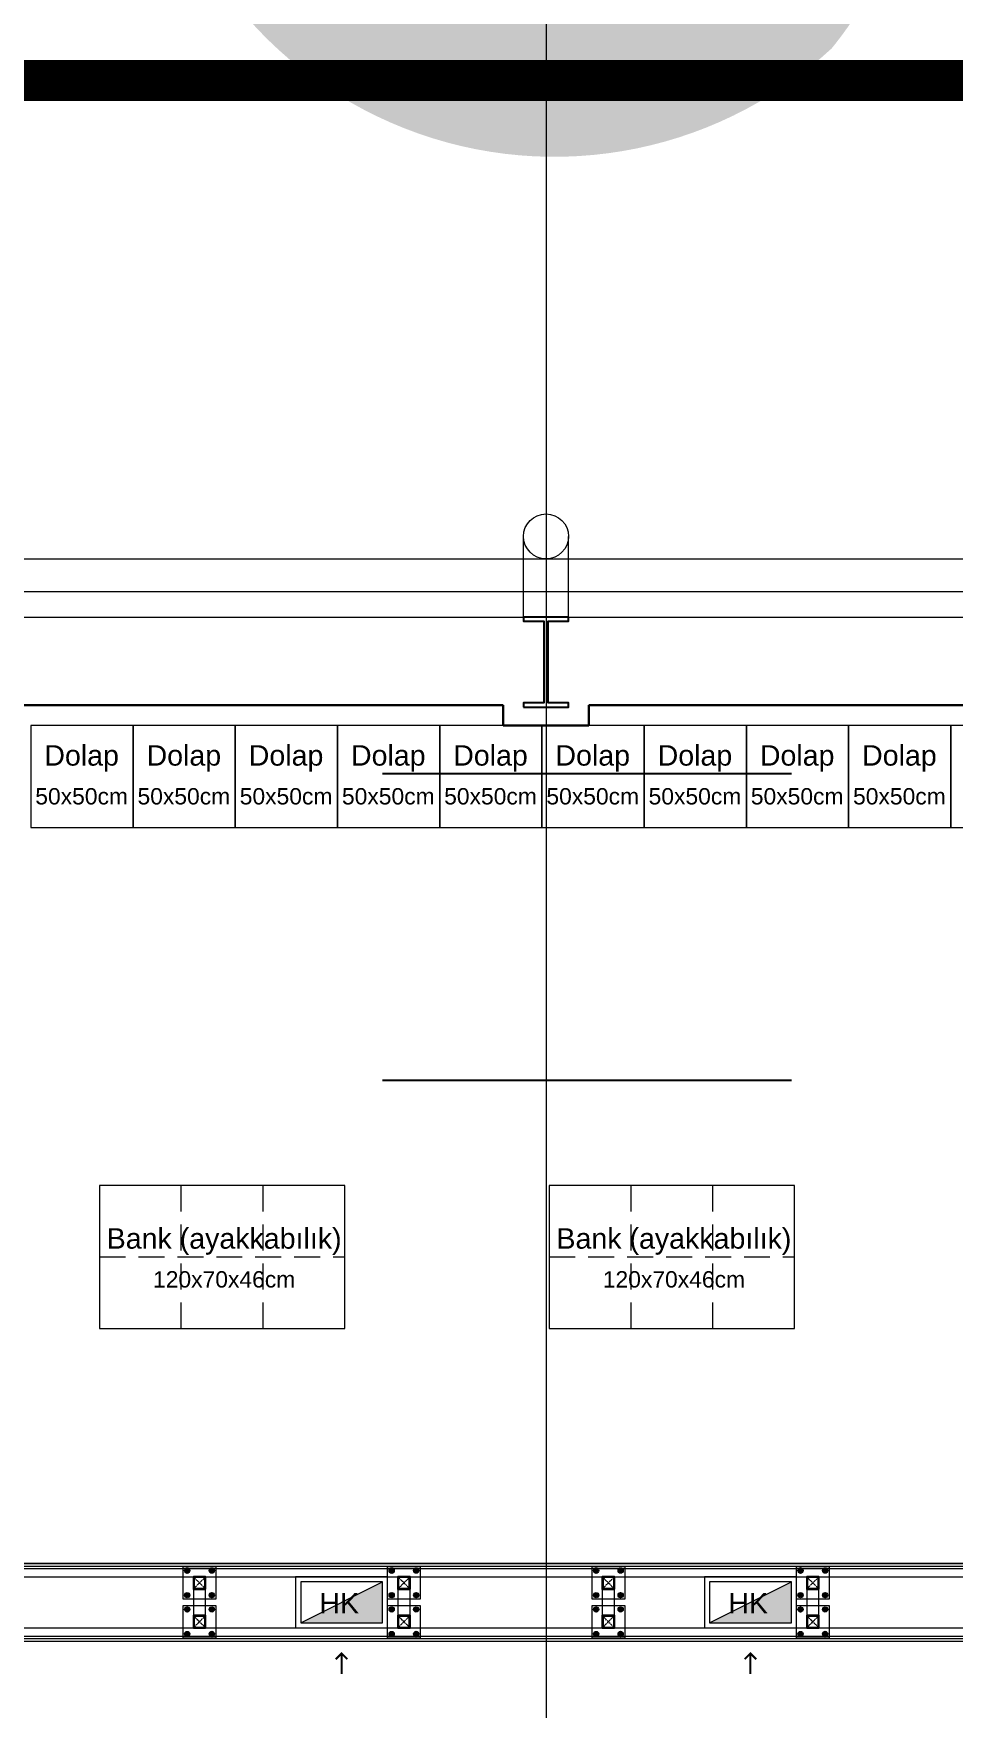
# Model space of a CAD drawing. Header units: centimetres. Extents: x 405464 to 563355, y 50011 to 66875.
# Drawn here: x 510588 to 511038, y 56607 to 57427 of the extents above; entities that cross this region are included whole.
import ezdxf
from ezdxf.enums import TextEntityAlignment as Align

# ---------------------------------------------------------------- set-up
doc = ezdxf.new("R2010")
doc.units = ezdxf.units.CM
for name, pattern in [('CHAIN', [0.3543, 0.2362, -0.0295, 0.0591, -0.0295]), ('DASHDOT', [25.4, 12.7, -6.35, 0, -6.35]), ('DASHED', [4, 2, -2]), ('DASHED2', [9.525, 6.35, -3.175]), ('M00$0$CENTER', [50.8, 31.75, -6.35, 6.35, -6.35])]:
    doc.linetypes.add(name, pattern=pattern)
doc.layers.get('0').update_dxf_attribs({"lineweight": 9})
doc.layers.add('-MH_Ad', color=1, linetype='Continuous', lineweight=9, true_color=0xff0000)
doc.layers.add('DV_alçıpanel_duvar_yeni', color=1, linetype='Continuous', lineweight=20, true_color=0xff0000)
for name, color, linetype, lineweight in [('0-KRCN-MİMARİ-220526', 8, 'Continuous', 9), ('A_Aks', 30, 'DASHDOT', 9), ('A_Arka', 8, 'Continuous', 9), ('A_celik', 1, 'Continuous', 25), ('A_Duvar-alçiplak', 3, 'Continuous', 30), ('A_Kaplama', 191, 'Continuous', 20), ('D_Profil', 155, 'Continuous', 15), ('G_0.09', 254, 'Continuous', 9), ('M00$0$A_Iskelet', 20, 'Continuous', 25), ('M00$0$D_Merkez', 51, 'M00$0$CENTER', 13), ('M00$0$D_Profil', 155, 'Continuous', 15), ('MH_Alan', 51, 'Continuous', 9), ('TF_Mobilya', 142, 'Continuous', 9)]:
    doc.layers.add(name, color=color, linetype=linetype, lineweight=lineweight)
doc.layers.add('_statik', color=2, linetype='Continuous')
doc.styles.add('MP_KAPI_POZ', font='arial.ttf')
doc.styles.add('Normal', font='arial.ttf')

# ---------------------------------------------------------------- blocks, each defined once
blk = doc.blocks.new('a_aks')
at = {"layer": 'A_Aks', "color": 8, "ltscale": 200}
for p, q in [((6480, 5308.05), (6480, -831.11)), ((2130, 4857), (12637.81, 4857))]:
    blk.add_line(p, q, dxfattribs=at)
blk = doc.blocks.new('mimari_yeni_durum')
at = {"transparency": 33554559}
h = blk.add_hatch(color=8, dxfattribs=at)
h.dxf.hatch_style = 1
h.set_gradient(color1=(128, 128, 128), color2=(214, 214, 214), name='INVSPHERICAL')
h.paths.add_polyline_path([(6664.22, 5283.02, 0.653656), (6328.63, 5430.04, 0.171763), (6284.1, 5304.22, 0.653656), (6619.69, 5157.19, 0.171763)])
h.paths.add_polyline_path([(6444.22, 5283.02, -1), (6484.22, 5283.02, -1)], flags=16)
at = {"layer": 'A_Arka', "color": 8}
for p, q in [((6469, 4879), (6469, 4918.5)), ((6491, 4879), (6491, 4918.5)), ((1600, 4907.5), (12577, 4907.5))]:
    blk.add_line(p, q, dxfattribs=at)
blk.add_circle((6480, 4918.5), 11, dxfattribs=at)
at = {"layer": 'A_celik', "color": 8}
blk.add_lwpolyline([(6469, 4835), (6491, 4835), (6491, 4837), (6481, 4837), (6481, 4877), (6491, 4877), (6491, 4879), (6469, 4879), (6469, 4877), (6479, 4877), (6479, 4837), (6469, 4837), (6469, 4835)], dxfattribs=at)
at = {"layer": 'A_Duvar-alçiplak', "color": 8}
for p, q in [((6101, 4836), (6459, 4836)), ((6459, 4836), (6459, 4826)), ((6501, 4836), (6501, 4826)), ((6501, 4836), (6859, 4836)), ((6459, 4826), (6501, 4826))]:
    blk.add_line(p, q, dxfattribs=at)
at = {"layer": 'A_Kaplama', "color": 8}
for p, q in [((4282, 4891.5), (7028, 4891.5)), ((4282, 4879), (7028, 4879))]:
    blk.add_line(p, q, dxfattribs=at)
at = {"layer": 'A_Aks', "color": 8}
blk.add_blockref('a_aks', (0, 0), dxfattribs=at)
blk = doc.blocks.new('hazırlık_alanları_yp')
at = {"layer": 'TF_Mobilya', "color": 8, "linetype": 'DASHED2', "ltscale": 2}
for p, q in [((4671.6, 4474), (4671.6, 4544)), ((4711.6, 4474), (4711.6, 4544)), ((4891.6, 4474), (4891.6, 4544)), ((4931.6, 4474), (4931.6, 4544))]:
    blk.add_line(p, q, dxfattribs=at)
at = {"layer": 'TF_Mobilya', "color": 8}
for points in [[(4598, 4719), (4648, 4719), (4648, 4769), (4598, 4769)], [(4648, 4719), (4698, 4719), (4698, 4769), (4648, 4769)], [(4698, 4719), (4748, 4719), (4748, 4769), (4698, 4769)], [(4748, 4719), (4798, 4719), (4798, 4769), (4748, 4769)], [(4798, 4719), (4848, 4719), (4848, 4769), (4798, 4769)], [(4848, 4719), (4898, 4719), (4898, 4769), (4848, 4769)], [(4898, 4719), (4948, 4719), (4948, 4769), (4898, 4769)], [(4948, 4719), (4998, 4719), (4998, 4769), (4948, 4769)], [(4998, 4719), (5048, 4719), (5048, 4769), (4998, 4769)], [(5048, 4719), (5098, 4719), (5098, 4769), (5048, 4769)], [(4631.6, 4474), (4751.6, 4474), (4751.6, 4544), (4631.6, 4544)], [(4851.6, 4474), (4971.6, 4474), (4971.6, 4544), (4851.6, 4544)]]:
    blk.add_lwpolyline(points, close=True, dxfattribs=at)
at = {"layer": 'TF_Mobilya', "color": 8, "linetype": 'DASHED2', "ltscale": 2}
for points in [[(4631.6, 4509), (4751.6, 4509)], [(4851.6, 4509), (4971.6, 4509)]]:
    blk.add_lwpolyline(points, dxfattribs=at)
at = {"layer": 'TF_Mobilya', "color": 8, "style": 'MP_KAPI_POZ'}
for s, height, p in [('Dolap', 10, (4622.85, 4754.35)), ('Dolap', 10, (4672.85, 4754.35)), ('Dolap', 10, (4722.85, 4754.35)), ('Dolap', 10, (4772.85, 4754.35)), ('Dolap', 10, (4822.85, 4754.35)), ('Dolap', 10, (4872.85, 4754.35)), ('Dolap', 10, (4922.85, 4754.35)), ('Dolap', 10, (4972.85, 4754.35)), ('Dolap', 10, (5022.85, 4754.35)), ('50x50cm', 8, (4622.85, 4734.35)), ('50x50cm', 8, (4672.85, 4734.35)), ('50x50cm', 8, (4722.85, 4734.35)), ('50x50cm', 8, (4772.85, 4734.35)), ('50x50cm', 8, (4822.85, 4734.35)), ('50x50cm', 8, (4872.85, 4734.35)), ('50x50cm', 8, (4922.85, 4734.35)), ('50x50cm', 8, (4972.85, 4734.35)), ('50x50cm', 8, (5022.85, 4734.35)), ('Bank (ayakkabılık)', 10, (4692.56, 4518.01)), ('Bank (ayakkabılık)', 10, (4912.56, 4518.01)), ('120x70x46cm', 8, (4692.56, 4498.01)), ('120x70x46cm', 8, (4912.56, 4498.01))]:
    blk.add_text(s, height=height, dxfattribs=at).set_placement(p, align=Align.MIDDLE_CENTER)
blk = doc.blocks.new('A$C17b1b0ad')
at = {"layer": 'MH_Alan', "color": 8}
for points in [[(6101, 4836), (6459, 4836), (6459, 4826), (6501, 4826), (6501, 4836), (6859, 4836), (6859, 4826), (6901, 4826), (6901, 4836), (7259, 4836), (7259, 4826), (7301, 4826), (7301, 4836), (7659, 4836), (7659, 4826), (7701, 4826), (7701, 4836), (8059, 4836), (8059, 4826), (8101, 4826), (8101, 4836), (8459, 4836)], [(8656.98, 4416), (2547.5, 4416)]]:
    blk.add_lwpolyline(points, dxfattribs=at)
blk = doc.blocks.new('statik_temel_kalıp')
at = {"layer": '_statik', "color": 4, "linetype": 'DASHED', "ltscale": 100}
for p, q in [((-10930, -54.5), (-60, -54.5)), ((-10930, -204.5), (-210, -204.5))]:
    blk.add_line(p, q, dxfattribs=at)
blk = doc.blocks.new('*U114')
at = {"ltscale": 40}
blk.add_lwpolyline([(0, 0), (0, 6), (6, 6), (6, 0)], close=True, dxfattribs=at)
at = {"layer": 'M00$0$D_Merkez', "ltscale": 0.015}
for points in [[(0, 0), (6, 6)], [(0, 6), (6, 0)]]:
    blk.add_lwpolyline(points, dxfattribs=at)
at = {"layer": 'M00$0$D_Profil', "ltscale": 40}
blk.add_lwpolyline([(0.4, 0.4), (0.4, 5.6), (5.6, 5.6), (5.6, 0.4)], close=True, dxfattribs=at)
blk = doc.blocks.new('duvarlar')
h = blk.add_hatch(color=8)
h.dxf.hatch_style = 1
h.paths.add_polyline_path([(6400, 4387), (6400, 4407), (6360, 4387)])
h = blk.add_hatch(color=8)
h.dxf.hatch_style = 1
h.paths.add_polyline_path([(6600, 4387), (6600, 4407), (6560, 4387)])
at = {"color": 8}
for points in [[(6302.5, 4398.5), (6302.5, 4414.5), (6318.5, 4414.5), (6318.5, 4398.5)], [(6402.5, 4398.5), (6402.5, 4414.5), (6418.5, 4414.5), (6418.5, 4398.5)], [(6502.5, 4398.5), (6502.5, 4414.5), (6518.5, 4414.5), (6518.5, 4398.5)], [(6602.5, 4398.5), (6602.5, 4414.5), (6618.5, 4414.5), (6618.5, 4398.5)], [(6400, 4387), (6400, 4407), (6360, 4407), (6360, 4387)], [(6600, 4387), (6600, 4407), (6560, 4407), (6560, 4387)], [(6302.5, 4379.5), (6302.5, 4395.5), (6318.5, 4395.5), (6318.5, 4379.5)], [(6402.5, 4379.5), (6402.5, 4395.5), (6418.5, 4395.5), (6418.5, 4379.5)], [(6502.5, 4379.5), (6502.5, 4395.5), (6518.5, 4395.5), (6518.5, 4379.5)], [(6602.5, 4379.5), (6602.5, 4395.5), (6618.5, 4395.5), (6618.5, 4379.5)]]:
    blk.add_lwpolyline(points, close=True, dxfattribs=at)
for points in [[(6360, 4387), (6400, 4407)], [(6560, 4387), (6600, 4407)]]:
    blk.add_lwpolyline(points, dxfattribs=at)
at = {"color": 8, "const_width": 1}
for points in [[(6377.17, 4369.17), (6380, 4372), (6382.83, 4369.17)], [(6380, 4361.94), (6380, 4372)], [(6577.17, 4369.17), (6580, 4372), (6582.83, 4369.17)], [(6580, 4361.94), (6580, 4372)]]:
    blk.add_lwpolyline(points, dxfattribs=at)
at = {"layer": 'D_Profil', "color": 8}
for p, q in [((4281.25, 4409.5), (7030, 4409.5)), ((6307.5, 4409.5), (6307.5, 4384.5)), ((6407.5, 4409.5), (6407.5, 4384.5)), ((6507.5, 4409.5), (6507.5, 4384.5)), ((6607.5, 4409.5), (6607.5, 4384.5)), ((6313.5, 4390.5), (6313.5, 4403.5)), ((6413.5, 4390.5), (6413.5, 4403.5)), ((6513.5, 4390.5), (6513.5, 4403.5)), ((6613.5, 4390.5), (6613.5, 4403.5)), ((4281.25, 4384.5), (7030, 4384.5))]:
    blk.add_line(p, q, dxfattribs=at)
at = {"layer": 'DV_alçıpanel_duvar_yeni', "color": 8}
for p, q in [((4281.25, 4416), (7030, 4416)), ((4281.25, 4414.75), (7030, 4414.75)), ((4281.25, 4413.5), (7030, 4413.5)), ((4280, 4378), (7030, 4378)), ((4281.25, 4380.5), (7030, 4380.5)), ((4281.25, 4379.25), (7030, 4379.25))]:
    blk.add_line(p, q, dxfattribs=at)
at = {"layer": 'G_0.09', "color": 8}
for p, q in [((6304.5, 4413.67), (6303.49, 4413.09)), ((6303.49, 4413.09), (6303.49, 4411.91)), ((6303.49, 4411.91), (6304.5, 4411.33)), ((6305.51, 4413.09), (6304.5, 4413.67)), ((6304.5, 4411.33), (6305.51, 4411.91)), ((6305.51, 4411.91), (6305.51, 4413.09)), ((6315.49, 4413.09), (6316.5, 4413.67)), ((6315.49, 4411.91), (6315.49, 4413.09)), ((6316.5, 4411.33), (6315.49, 4411.91)), ((6316.5, 4413.67), (6317.51, 4413.09)), ((6317.51, 4411.91), (6316.5, 4411.33)), ((6317.51, 4413.09), (6317.51, 4411.91)), ((6404.5, 4413.67), (6403.49, 4413.09)), ((6403.49, 4413.09), (6403.49, 4411.91)), ((6403.49, 4411.91), (6404.5, 4411.33)), ((6405.51, 4413.09), (6404.5, 4413.67)), ((6404.5, 4411.33), (6405.51, 4411.91)), ((6405.51, 4411.91), (6405.51, 4413.09)), ((6415.49, 4413.09), (6416.5, 4413.67)), ((6415.49, 4411.91), (6415.49, 4413.09)), ((6416.5, 4411.33), (6415.49, 4411.91)), ((6416.5, 4413.67), (6417.51, 4413.09)), ((6417.51, 4411.91), (6416.5, 4411.33)), ((6417.51, 4413.09), (6417.51, 4411.91)), ((6504.5, 4413.67), (6503.49, 4413.09)), ((6503.49, 4413.09), (6503.49, 4411.91)), ((6503.49, 4411.91), (6504.5, 4411.33)), ((6505.51, 4413.09), (6504.5, 4413.67)), ((6504.5, 4411.33), (6505.51, 4411.91)), ((6505.51, 4411.91), (6505.51, 4413.09)), ((6515.49, 4413.09), (6516.5, 4413.67)), ((6515.49, 4411.91), (6515.49, 4413.09)), ((6516.5, 4411.33), (6515.49, 4411.91)), ((6516.5, 4413.67), (6517.51, 4413.09)), ((6517.51, 4411.91), (6516.5, 4411.33)), ((6517.51, 4413.09), (6517.51, 4411.91)), ((6604.5, 4413.67), (6603.49, 4413.09)), ((6603.49, 4413.09), (6603.49, 4411.91)), ((6603.49, 4411.91), (6604.5, 4411.33)), ((6605.51, 4413.09), (6604.5, 4413.67)), ((6604.5, 4411.33), (6605.51, 4411.91)), ((6605.51, 4411.91), (6605.51, 4413.09)), ((6615.49, 4413.09), (6616.5, 4413.67)), ((6615.49, 4411.91), (6615.49, 4413.09)), ((6616.5, 4411.33), (6615.49, 4411.91)), ((6616.5, 4413.67), (6617.51, 4413.09)), ((6617.51, 4411.91), (6616.5, 4411.33)), ((6617.51, 4413.09), (6617.51, 4411.91)), ((6303.49, 4401.09), (6304.5, 4401.67)), ((6303.49, 4399.91), (6303.49, 4401.09)), ((6304.5, 4401.67), (6305.51, 4401.09)), ((6305.51, 4401.09), (6305.51, 4399.91)), ((6316.5, 4401.67), (6315.49, 4401.09)), ((6315.49, 4401.09), (6315.49, 4399.91)), ((6317.51, 4401.09), (6316.5, 4401.67)), ((6317.51, 4399.91), (6317.51, 4401.09)), ((6403.49, 4401.09), (6404.5, 4401.67)), ((6403.49, 4399.91), (6403.49, 4401.09)), ((6404.5, 4401.67), (6405.51, 4401.09)), ((6405.51, 4401.09), (6405.51, 4399.91)), ((6416.5, 4401.67), (6415.49, 4401.09)), ((6415.49, 4401.09), (6415.49, 4399.91)), ((6417.51, 4401.09), (6416.5, 4401.67)), ((6417.51, 4399.91), (6417.51, 4401.09)), ((6503.49, 4401.09), (6504.5, 4401.67)), ((6503.49, 4399.91), (6503.49, 4401.09)), ((6504.5, 4401.67), (6505.51, 4401.09)), ((6505.51, 4401.09), (6505.51, 4399.91)), ((6516.5, 4401.67), (6515.49, 4401.09)), ((6515.49, 4401.09), (6515.49, 4399.91)), ((6517.51, 4401.09), (6516.5, 4401.67)), ((6517.51, 4399.91), (6517.51, 4401.09)), ((6603.49, 4401.09), (6604.5, 4401.67)), ((6603.49, 4399.91), (6603.49, 4401.09)), ((6604.5, 4401.67), (6605.51, 4401.09)), ((6605.51, 4401.09), (6605.51, 4399.91)), ((6616.5, 4401.67), (6615.49, 4401.09)), ((6615.49, 4401.09), (6615.49, 4399.91)), ((6617.51, 4401.09), (6616.5, 4401.67)), ((6617.51, 4399.91), (6617.51, 4401.09)), ((6304.5, 4399.33), (6303.49, 4399.91)), ((6304.5, 4394.67), (6303.49, 4394.09)), ((6303.49, 4394.09), (6303.49, 4392.91)), ((6303.49, 4392.91), (6304.5, 4392.33)), ((6305.51, 4399.91), (6304.5, 4399.33)), ((6305.51, 4394.09), (6304.5, 4394.67)), ((6304.5, 4392.33), (6305.51, 4392.91)), ((6305.51, 4392.91), (6305.51, 4394.09)), ((6315.49, 4399.91), (6316.5, 4399.33)), ((6315.49, 4394.09), (6316.5, 4394.67)), ((6315.49, 4392.91), (6315.49, 4394.09)), ((6316.5, 4392.33), (6315.49, 4392.91)), ((6316.5, 4399.33), (6317.51, 4399.91)), ((6316.5, 4394.67), (6317.51, 4394.09)), ((6317.51, 4392.91), (6316.5, 4392.33)), ((6317.51, 4394.09), (6317.51, 4392.91)), ((6404.5, 4399.33), (6403.49, 4399.91)), ((6404.5, 4394.67), (6403.49, 4394.09)), ((6403.49, 4394.09), (6403.49, 4392.91)), ((6403.49, 4392.91), (6404.5, 4392.33)), ((6405.51, 4399.91), (6404.5, 4399.33)), ((6405.51, 4394.09), (6404.5, 4394.67)), ((6404.5, 4392.33), (6405.51, 4392.91)), ((6405.51, 4392.91), (6405.51, 4394.09)), ((6415.49, 4399.91), (6416.5, 4399.33)), ((6415.49, 4394.09), (6416.5, 4394.67)), ((6415.49, 4392.91), (6415.49, 4394.09)), ((6416.5, 4392.33), (6415.49, 4392.91)), ((6416.5, 4399.33), (6417.51, 4399.91)), ((6416.5, 4394.67), (6417.51, 4394.09)), ((6417.51, 4392.91), (6416.5, 4392.33)), ((6417.51, 4394.09), (6417.51, 4392.91)), ((6504.5, 4399.33), (6503.49, 4399.91)), ((6504.5, 4394.67), (6503.49, 4394.09)), ((6503.49, 4394.09), (6503.49, 4392.91)), ((6503.49, 4392.91), (6504.5, 4392.33)), ((6505.51, 4399.91), (6504.5, 4399.33)), ((6505.51, 4394.09), (6504.5, 4394.67)), ((6504.5, 4392.33), (6505.51, 4392.91)), ((6505.51, 4392.91), (6505.51, 4394.09)), ((6515.49, 4399.91), (6516.5, 4399.33)), ((6515.49, 4394.09), (6516.5, 4394.67)), ((6515.49, 4392.91), (6515.49, 4394.09)), ((6516.5, 4392.33), (6515.49, 4392.91)), ((6516.5, 4399.33), (6517.51, 4399.91)), ((6516.5, 4394.67), (6517.51, 4394.09)), ((6517.51, 4392.91), (6516.5, 4392.33)), ((6517.51, 4394.09), (6517.51, 4392.91)), ((6604.5, 4399.33), (6603.49, 4399.91)), ((6604.5, 4394.67), (6603.49, 4394.09)), ((6603.49, 4394.09), (6603.49, 4392.91)), ((6603.49, 4392.91), (6604.5, 4392.33)), ((6605.51, 4399.91), (6604.5, 4399.33)), ((6605.51, 4394.09), (6604.5, 4394.67)), ((6604.5, 4392.33), (6605.51, 4392.91)), ((6605.51, 4392.91), (6605.51, 4394.09)), ((6615.49, 4399.91), (6616.5, 4399.33)), ((6615.49, 4394.09), (6616.5, 4394.67)), ((6615.49, 4392.91), (6615.49, 4394.09)), ((6616.5, 4392.33), (6615.49, 4392.91)), ((6616.5, 4399.33), (6617.51, 4399.91)), ((6616.5, 4394.67), (6617.51, 4394.09)), ((6617.51, 4392.91), (6616.5, 4392.33)), ((6617.51, 4394.09), (6617.51, 4392.91)), ((6303.49, 4382.09), (6304.5, 4382.67)), ((6303.49, 4380.91), (6303.49, 4382.09)), ((6304.5, 4380.33), (6303.49, 4380.91)), ((6304.5, 4382.67), (6305.51, 4382.09)), ((6305.51, 4380.91), (6304.5, 4380.33)), ((6305.51, 4382.09), (6305.51, 4380.91)), ((6316.5, 4382.67), (6315.49, 4382.09)), ((6315.49, 4382.09), (6315.49, 4380.91)), ((6315.49, 4380.91), (6316.5, 4380.33)), ((6317.51, 4382.09), (6316.5, 4382.67)), ((6316.5, 4380.33), (6317.51, 4380.91)), ((6317.51, 4380.91), (6317.51, 4382.09)), ((6403.49, 4382.09), (6404.5, 4382.67)), ((6403.49, 4380.91), (6403.49, 4382.09)), ((6404.5, 4380.33), (6403.49, 4380.91)), ((6404.5, 4382.67), (6405.51, 4382.09)), ((6405.51, 4380.91), (6404.5, 4380.33)), ((6405.51, 4382.09), (6405.51, 4380.91)), ((6416.5, 4382.67), (6415.49, 4382.09)), ((6415.49, 4382.09), (6415.49, 4380.91)), ((6415.49, 4380.91), (6416.5, 4380.33)), ((6417.51, 4382.09), (6416.5, 4382.67)), ((6416.5, 4380.33), (6417.51, 4380.91)), ((6417.51, 4380.91), (6417.51, 4382.09)), ((6503.49, 4382.09), (6504.5, 4382.67)), ((6503.49, 4380.91), (6503.49, 4382.09)), ((6504.5, 4380.33), (6503.49, 4380.91)), ((6504.5, 4382.67), (6505.51, 4382.09)), ((6505.51, 4380.91), (6504.5, 4380.33)), ((6505.51, 4382.09), (6505.51, 4380.91)), ((6516.5, 4382.67), (6515.49, 4382.09)), ((6515.49, 4382.09), (6515.49, 4380.91)), ((6515.49, 4380.91), (6516.5, 4380.33)), ((6517.51, 4382.09), (6516.5, 4382.67)), ((6516.5, 4380.33), (6517.51, 4380.91)), ((6517.51, 4380.91), (6517.51, 4382.09)), ((6603.49, 4382.09), (6604.5, 4382.67)), ((6603.49, 4380.91), (6603.49, 4382.09)), ((6604.5, 4380.33), (6603.49, 4380.91)), ((6604.5, 4382.67), (6605.51, 4382.09)), ((6605.51, 4380.91), (6604.5, 4380.33)), ((6605.51, 4382.09), (6605.51, 4380.91)), ((6616.5, 4382.67), (6615.49, 4382.09)), ((6615.49, 4382.09), (6615.49, 4380.91)), ((6615.49, 4380.91), (6616.5, 4380.33)), ((6617.51, 4382.09), (6616.5, 4382.67)), ((6616.5, 4380.33), (6617.51, 4380.91)), ((6617.51, 4380.91), (6617.51, 4382.09))]:
    blk.add_line(p, q, dxfattribs=at)
at = {"layer": 'G_0.09', "color": 8, "linetype": 'CHAIN', "ltscale": 3}
for p, q in [((6303.49, 4412.5), (6305.51, 4412.5)), ((6304.5, 4411.33), (6304.5, 4413.67)), ((6317.51, 4412.5), (6315.49, 4412.5)), ((6316.5, 4411.33), (6316.5, 4413.67)), ((6403.49, 4412.5), (6405.51, 4412.5)), ((6404.5, 4411.33), (6404.5, 4413.67)), ((6417.51, 4412.5), (6415.49, 4412.5)), ((6416.5, 4411.33), (6416.5, 4413.67)), ((6503.49, 4412.5), (6505.51, 4412.5)), ((6504.5, 4411.33), (6504.5, 4413.67)), ((6517.51, 4412.5), (6515.49, 4412.5)), ((6516.5, 4411.33), (6516.5, 4413.67)), ((6603.49, 4412.5), (6605.51, 4412.5)), ((6604.5, 4411.33), (6604.5, 4413.67)), ((6617.51, 4412.5), (6615.49, 4412.5)), ((6616.5, 4411.33), (6616.5, 4413.67)), ((6304.5, 4401.67), (6304.5, 4399.33)), ((6316.5, 4401.67), (6316.5, 4399.33)), ((6404.5, 4401.67), (6404.5, 4399.33)), ((6416.5, 4401.67), (6416.5, 4399.33)), ((6504.5, 4401.67), (6504.5, 4399.33)), ((6516.5, 4401.67), (6516.5, 4399.33)), ((6604.5, 4401.67), (6604.5, 4399.33)), ((6616.5, 4401.67), (6616.5, 4399.33)), ((6303.49, 4400.5), (6305.51, 4400.5)), ((6303.49, 4393.5), (6305.51, 4393.5)), ((6304.5, 4392.33), (6304.5, 4394.67)), ((6317.51, 4400.5), (6315.49, 4400.5)), ((6317.51, 4393.5), (6315.49, 4393.5)), ((6316.5, 4392.33), (6316.5, 4394.67)), ((6403.49, 4400.5), (6405.51, 4400.5)), ((6403.49, 4393.5), (6405.51, 4393.5)), ((6404.5, 4392.33), (6404.5, 4394.67)), ((6417.51, 4400.5), (6415.49, 4400.5)), ((6417.51, 4393.5), (6415.49, 4393.5)), ((6416.5, 4392.33), (6416.5, 4394.67)), ((6503.49, 4400.5), (6505.51, 4400.5)), ((6503.49, 4393.5), (6505.51, 4393.5)), ((6504.5, 4392.33), (6504.5, 4394.67)), ((6517.51, 4400.5), (6515.49, 4400.5)), ((6517.51, 4393.5), (6515.49, 4393.5)), ((6516.5, 4392.33), (6516.5, 4394.67)), ((6603.49, 4400.5), (6605.51, 4400.5)), ((6603.49, 4393.5), (6605.51, 4393.5)), ((6604.5, 4392.33), (6604.5, 4394.67)), ((6617.51, 4400.5), (6615.49, 4400.5)), ((6617.51, 4393.5), (6615.49, 4393.5)), ((6616.5, 4392.33), (6616.5, 4394.67)), ((6303.49, 4381.5), (6305.51, 4381.5)), ((6304.5, 4382.67), (6304.5, 4380.33)), ((6317.51, 4381.5), (6315.49, 4381.5)), ((6316.5, 4382.67), (6316.5, 4380.33)), ((6403.49, 4381.5), (6405.51, 4381.5)), ((6404.5, 4382.67), (6404.5, 4380.33)), ((6417.51, 4381.5), (6415.49, 4381.5)), ((6416.5, 4382.67), (6416.5, 4380.33)), ((6503.49, 4381.5), (6505.51, 4381.5)), ((6504.5, 4382.67), (6504.5, 4380.33)), ((6517.51, 4381.5), (6515.49, 4381.5)), ((6516.5, 4382.67), (6516.5, 4380.33)), ((6603.49, 4381.5), (6605.51, 4381.5)), ((6604.5, 4382.67), (6604.5, 4380.33)), ((6617.51, 4381.5), (6615.49, 4381.5)), ((6616.5, 4382.67), (6616.5, 4380.33))]:
    blk.add_line(p, q, dxfattribs=at)
at = {"layer": 'G_0.09', "color": 8}
for points in [[(6402.5, 4384.5), (6402.5, 4409.5), (6357.5, 4409.5), (6357.5, 4384.5)], [(6602.5, 4384.5), (6602.5, 4409.5), (6557.5, 4409.5), (6557.5, 4384.5)]]:
    blk.add_lwpolyline(points, close=True, dxfattribs=at)
for centre, radius in [((6304.5, 4412.5), 1.28), ((6304.5, 4412.5), 0.917), ((6304.5, 4412.5), 0.9), ((6304.5, 4412.5), 0.693), ((6304.5, 4412.5), 0.64), ((6304.5, 4412.5), 0.539), ((6316.5, 4412.5), 1.28), ((6316.5, 4412.5), 0.917), ((6316.5, 4412.5), 0.9), ((6316.5, 4412.5), 0.693), ((6316.5, 4412.5), 0.64), ((6316.5, 4412.5), 0.539), ((6404.5, 4412.5), 1.28), ((6404.5, 4412.5), 0.917), ((6404.5, 4412.5), 0.9), ((6404.5, 4412.5), 0.693), ((6404.5, 4412.5), 0.64), ((6404.5, 4412.5), 0.539), ((6416.5, 4412.5), 1.28), ((6416.5, 4412.5), 0.917), ((6416.5, 4412.5), 0.9), ((6416.5, 4412.5), 0.693), ((6416.5, 4412.5), 0.64), ((6416.5, 4412.5), 0.539), ((6504.5, 4412.5), 1.28), ((6504.5, 4412.5), 0.917), ((6504.5, 4412.5), 0.9), ((6504.5, 4412.5), 0.693), ((6504.5, 4412.5), 0.64), ((6504.5, 4412.5), 0.539), ((6516.5, 4412.5), 1.28), ((6516.5, 4412.5), 0.917), ((6516.5, 4412.5), 0.9), ((6516.5, 4412.5), 0.693), ((6516.5, 4412.5), 0.64), ((6516.5, 4412.5), 0.539), ((6604.5, 4412.5), 1.28), ((6604.5, 4412.5), 0.917), ((6604.5, 4412.5), 0.9), ((6604.5, 4412.5), 0.693), ((6604.5, 4412.5), 0.64), ((6604.5, 4412.5), 0.539), ((6616.5, 4412.5), 1.28), ((6616.5, 4412.5), 0.917), ((6616.5, 4412.5), 0.9), ((6616.5, 4412.5), 0.693), ((6616.5, 4412.5), 0.64), ((6616.5, 4412.5), 0.539), ((6304.5, 4400.5), 1.28), ((6304.5, 4400.5), 0.917), ((6304.5, 4400.5), 0.9), ((6304.5, 4400.5), 0.693), ((6304.5, 4400.5), 0.64), ((6304.5, 4400.5), 0.539), ((6316.5, 4400.5), 1.28), ((6316.5, 4400.5), 0.917), ((6316.5, 4400.5), 0.9), ((6316.5, 4400.5), 0.693), ((6316.5, 4400.5), 0.64), ((6316.5, 4400.5), 0.539), ((6404.5, 4400.5), 1.28), ((6404.5, 4400.5), 0.917), ((6404.5, 4400.5), 0.9), ((6404.5, 4400.5), 0.693), ((6404.5, 4400.5), 0.64), ((6404.5, 4400.5), 0.539), ((6416.5, 4400.5), 1.28), ((6416.5, 4400.5), 0.917), ((6416.5, 4400.5), 0.9), ((6416.5, 4400.5), 0.693), ((6416.5, 4400.5), 0.64), ((6416.5, 4400.5), 0.539), ((6504.5, 4400.5), 1.28), ((6504.5, 4400.5), 0.917), ((6504.5, 4400.5), 0.9), ((6504.5, 4400.5), 0.693), ((6504.5, 4400.5), 0.64), ((6504.5, 4400.5), 0.539), ((6516.5, 4400.5), 1.28), ((6516.5, 4400.5), 0.917), ((6516.5, 4400.5), 0.9), ((6516.5, 4400.5), 0.693), ((6516.5, 4400.5), 0.64), ((6516.5, 4400.5), 0.539), ((6604.5, 4400.5), 1.28), ((6604.5, 4400.5), 0.917), ((6604.5, 4400.5), 0.9), ((6604.5, 4400.5), 0.693), ((6604.5, 4400.5), 0.64), ((6604.5, 4400.5), 0.539), ((6616.5, 4400.5), 1.28), ((6616.5, 4400.5), 0.917), ((6616.5, 4400.5), 0.9), ((6616.5, 4400.5), 0.693), ((6616.5, 4400.5), 0.64), ((6616.5, 4400.5), 0.539), ((6304.5, 4393.5), 1.28), ((6304.5, 4393.5), 0.917), ((6304.5, 4393.5), 0.9), ((6304.5, 4393.5), 0.693), ((6304.5, 4393.5), 0.64), ((6304.5, 4393.5), 0.539), ((6316.5, 4393.5), 1.28), ((6316.5, 4393.5), 0.917), ((6316.5, 4393.5), 0.9), ((6316.5, 4393.5), 0.693), ((6316.5, 4393.5), 0.64), ((6316.5, 4393.5), 0.539), ((6404.5, 4393.5), 1.28), ((6404.5, 4393.5), 0.917), ((6404.5, 4393.5), 0.9), ((6404.5, 4393.5), 0.693), ((6404.5, 4393.5), 0.64), ((6404.5, 4393.5), 0.539), ((6416.5, 4393.5), 1.28), ((6416.5, 4393.5), 0.917), ((6416.5, 4393.5), 0.9), ((6416.5, 4393.5), 0.693), ((6416.5, 4393.5), 0.64), ((6416.5, 4393.5), 0.539), ((6504.5, 4393.5), 1.28), ((6504.5, 4393.5), 0.917), ((6504.5, 4393.5), 0.9), ((6504.5, 4393.5), 0.693), ((6504.5, 4393.5), 0.64), ((6504.5, 4393.5), 0.539), ((6516.5, 4393.5), 1.28), ((6516.5, 4393.5), 0.917), ((6516.5, 4393.5), 0.9), ((6516.5, 4393.5), 0.693), ((6516.5, 4393.5), 0.64), ((6516.5, 4393.5), 0.539), ((6604.5, 4393.5), 1.28), ((6604.5, 4393.5), 0.917), ((6604.5, 4393.5), 0.9), ((6604.5, 4393.5), 0.693), ((6604.5, 4393.5), 0.64), ((6604.5, 4393.5), 0.539), ((6616.5, 4393.5), 1.28), ((6616.5, 4393.5), 0.917), ((6616.5, 4393.5), 0.9), ((6616.5, 4393.5), 0.693), ((6616.5, 4393.5), 0.64), ((6616.5, 4393.5), 0.539), ((6304.5, 4381.5), 1.28), ((6304.5, 4381.5), 0.917), ((6304.5, 4381.5), 0.9), ((6304.5, 4381.5), 0.693), ((6304.5, 4381.5), 0.64), ((6304.5, 4381.5), 0.539), ((6316.5, 4381.5), 1.28), ((6316.5, 4381.5), 0.917), ((6316.5, 4381.5), 0.9), ((6316.5, 4381.5), 0.693), ((6316.5, 4381.5), 0.64), ((6316.5, 4381.5), 0.539), ((6404.5, 4381.5), 1.28), ((6404.5, 4381.5), 0.917), ((6404.5, 4381.5), 0.9), ((6404.5, 4381.5), 0.693), ((6404.5, 4381.5), 0.64), ((6404.5, 4381.5), 0.539), ((6416.5, 4381.5), 1.28), ((6416.5, 4381.5), 0.917), ((6416.5, 4381.5), 0.9), ((6416.5, 4381.5), 0.693), ((6416.5, 4381.5), 0.64), ((6416.5, 4381.5), 0.539), ((6504.5, 4381.5), 1.28), ((6504.5, 4381.5), 0.917), ((6504.5, 4381.5), 0.9), ((6504.5, 4381.5), 0.693), ((6504.5, 4381.5), 0.64), ((6504.5, 4381.5), 0.539), ((6516.5, 4381.5), 1.28), ((6516.5, 4381.5), 0.917), ((6516.5, 4381.5), 0.9), ((6516.5, 4381.5), 0.693), ((6516.5, 4381.5), 0.64), ((6516.5, 4381.5), 0.539), ((6604.5, 4381.5), 1.28), ((6604.5, 4381.5), 0.917), ((6604.5, 4381.5), 0.9), ((6604.5, 4381.5), 0.693), ((6604.5, 4381.5), 0.64), ((6604.5, 4381.5), 0.539), ((6616.5, 4381.5), 1.28), ((6616.5, 4381.5), 0.917), ((6616.5, 4381.5), 0.9), ((6616.5, 4381.5), 0.693), ((6616.5, 4381.5), 0.64), ((6616.5, 4381.5), 0.539)]:
    blk.add_circle(centre, radius, dxfattribs=at)
at = {"layer": 'G_0.09', "color": 8, "linetype": 'Continuous'}
for centre, start, end in [((6304.5, 4412.5), 18, 198), ((6304.5, 4412.5), 18, 198), ((6304.5, 4412.5), 198, 18), ((6304.5, 4412.5), 198, 18), ((6316.5, 4412.5), 162, 342), ((6316.5, 4412.5), 162, 342), ((6316.5, 4412.5), 342, 162), ((6316.5, 4412.5), 342, 162), ((6404.5, 4412.5), 18, 198), ((6404.5, 4412.5), 18, 198), ((6404.5, 4412.5), 198, 18), ((6404.5, 4412.5), 198, 18), ((6416.5, 4412.5), 162, 342), ((6416.5, 4412.5), 162, 342), ((6416.5, 4412.5), 342, 162), ((6416.5, 4412.5), 342, 162), ((6504.5, 4412.5), 18, 198), ((6504.5, 4412.5), 18, 198), ((6504.5, 4412.5), 198, 18), ((6504.5, 4412.5), 198, 18), ((6516.5, 4412.5), 162, 342), ((6516.5, 4412.5), 162, 342), ((6516.5, 4412.5), 342, 162), ((6516.5, 4412.5), 342, 162), ((6604.5, 4412.5), 18, 198), ((6604.5, 4412.5), 18, 198), ((6604.5, 4412.5), 198, 18), ((6604.5, 4412.5), 198, 18), ((6616.5, 4412.5), 162, 342), ((6616.5, 4412.5), 162, 342), ((6616.5, 4412.5), 342, 162), ((6616.5, 4412.5), 342, 162), ((6304.5, 4400.5), 162, 342), ((6304.5, 4400.5), 162, 342), ((6304.5, 4400.5), 342, 162), ((6304.5, 4400.5), 342, 162), ((6316.5, 4400.5), 18, 198), ((6316.5, 4400.5), 18, 198), ((6316.5, 4400.5), 198, 18), ((6316.5, 4400.5), 198, 18), ((6404.5, 4400.5), 162, 342), ((6404.5, 4400.5), 162, 342), ((6404.5, 4400.5), 342, 162), ((6404.5, 4400.5), 342, 162), ((6416.5, 4400.5), 18, 198), ((6416.5, 4400.5), 18, 198), ((6416.5, 4400.5), 198, 18), ((6416.5, 4400.5), 198, 18), ((6504.5, 4400.5), 162, 342), ((6504.5, 4400.5), 162, 342), ((6504.5, 4400.5), 342, 162), ((6504.5, 4400.5), 342, 162), ((6516.5, 4400.5), 18, 198), ((6516.5, 4400.5), 18, 198), ((6516.5, 4400.5), 198, 18), ((6516.5, 4400.5), 198, 18), ((6604.5, 4400.5), 162, 342), ((6604.5, 4400.5), 162, 342), ((6604.5, 4400.5), 342, 162), ((6604.5, 4400.5), 342, 162), ((6616.5, 4400.5), 18, 198), ((6616.5, 4400.5), 18, 198), ((6616.5, 4400.5), 198, 18), ((6616.5, 4400.5), 198, 18), ((6304.5, 4393.5), 18, 198), ((6304.5, 4393.5), 18, 198), ((6304.5, 4393.5), 198, 18), ((6304.5, 4393.5), 198, 18), ((6316.5, 4393.5), 162, 342), ((6316.5, 4393.5), 162, 342), ((6316.5, 4393.5), 342, 162), ((6316.5, 4393.5), 342, 162), ((6404.5, 4393.5), 18, 198), ((6404.5, 4393.5), 18, 198), ((6404.5, 4393.5), 198, 18), ((6404.5, 4393.5), 198, 18), ((6416.5, 4393.5), 162, 342), ((6416.5, 4393.5), 162, 342), ((6416.5, 4393.5), 342, 162), ((6416.5, 4393.5), 342, 162), ((6504.5, 4393.5), 18, 198), ((6504.5, 4393.5), 18, 198), ((6504.5, 4393.5), 198, 18), ((6504.5, 4393.5), 198, 18), ((6516.5, 4393.5), 162, 342), ((6516.5, 4393.5), 162, 342), ((6516.5, 4393.5), 342, 162), ((6516.5, 4393.5), 342, 162), ((6604.5, 4393.5), 18, 198), ((6604.5, 4393.5), 18, 198), ((6604.5, 4393.5), 198, 18), ((6604.5, 4393.5), 198, 18), ((6616.5, 4393.5), 162, 342), ((6616.5, 4393.5), 162, 342), ((6616.5, 4393.5), 342, 162), ((6616.5, 4393.5), 342, 162), ((6304.5, 4381.5), 162, 342), ((6304.5, 4381.5), 162, 342), ((6304.5, 4381.5), 342, 162), ((6304.5, 4381.5), 342, 162), ((6316.5, 4381.5), 18, 198), ((6316.5, 4381.5), 18, 198), ((6316.5, 4381.5), 198, 18), ((6316.5, 4381.5), 198, 18), ((6404.5, 4381.5), 162, 342), ((6404.5, 4381.5), 162, 342), ((6404.5, 4381.5), 342, 162), ((6404.5, 4381.5), 342, 162), ((6416.5, 4381.5), 18, 198), ((6416.5, 4381.5), 18, 198), ((6416.5, 4381.5), 198, 18), ((6416.5, 4381.5), 198, 18), ((6504.5, 4381.5), 162, 342), ((6504.5, 4381.5), 162, 342), ((6504.5, 4381.5), 342, 162), ((6504.5, 4381.5), 342, 162), ((6516.5, 4381.5), 18, 198), ((6516.5, 4381.5), 18, 198), ((6516.5, 4381.5), 198, 18), ((6516.5, 4381.5), 198, 18), ((6604.5, 4381.5), 162, 342), ((6604.5, 4381.5), 162, 342), ((6604.5, 4381.5), 342, 162), ((6604.5, 4381.5), 342, 162), ((6616.5, 4381.5), 18, 198), ((6616.5, 4381.5), 18, 198), ((6616.5, 4381.5), 198, 18), ((6616.5, 4381.5), 198, 18)]:
    blk.add_arc(centre, 0.72, start, end, dxfattribs=at)
at = {"layer": 'G_0.09', "color": 8}
for centre, start, end in [((6304.5, 4412.5), 260, 170), ((6316.5, 4412.5), 10, 280), ((6404.5, 4412.5), 260, 170), ((6416.5, 4412.5), 10, 280), ((6504.5, 4412.5), 260, 170), ((6516.5, 4412.5), 10, 280), ((6604.5, 4412.5), 260, 170), ((6616.5, 4412.5), 10, 280), ((6304.5, 4400.5), 190, 100), ((6316.5, 4400.5), 80, 350), ((6404.5, 4400.5), 190, 100), ((6416.5, 4400.5), 80, 350), ((6504.5, 4400.5), 190, 100), ((6516.5, 4400.5), 80, 350), ((6604.5, 4400.5), 190, 100), ((6616.5, 4400.5), 80, 350), ((6304.5, 4393.5), 260, 170), ((6316.5, 4393.5), 10, 280), ((6404.5, 4393.5), 260, 170), ((6416.5, 4393.5), 10, 280), ((6504.5, 4393.5), 260, 170), ((6516.5, 4393.5), 10, 280), ((6604.5, 4393.5), 260, 170), ((6616.5, 4393.5), 10, 280), ((6304.5, 4381.5), 190, 100), ((6316.5, 4381.5), 80, 350), ((6404.5, 4381.5), 190, 100), ((6416.5, 4381.5), 80, 350), ((6504.5, 4381.5), 190, 100), ((6516.5, 4381.5), 80, 350), ((6604.5, 4381.5), 190, 100), ((6616.5, 4381.5), 80, 350)]:
    blk.add_arc(centre, 0.64, start, end, dxfattribs=at)
at = {"layer": 'M00$0$A_Iskelet', "color": 8, "xscale": -1}
for p in [(6313.5, 4403.5), (6413.5, 4403.5), (6513.5, 4403.5), (6613.5, 4403.5), (6313.5, 4384.5), (6413.5, 4384.5), (6513.5, 4384.5), (6613.5, 4384.5)]:
    blk.add_blockref('*U114', p, dxfattribs=at)
at = {"color": 8, "style": 'Normal'}
for p in [(6369.19, 4391.54), (6569.19, 4391.54)]:
    blk.add_text('HK', height=10, dxfattribs=at).set_placement(p)
blk = doc.blocks.new('A$C9e52caec')
at = {"color": 1, "linetype": 'DASHDOT', "ltscale": 250, "true_color": 0xe60000, "const_width": 20}
blk.add_lwpolyline([(50, 2495), (930, 2495), (930, 1707), (1765, 1707), (1765, 4249), (1550, 4249), (1550, 5141.5), (8706.98, 5141.5), (8706.98, 2644), (12614.5, 2644), (12614.5, -227.5), (-33, -227.5), (-33, 2495)], close=True, dxfattribs=at)
at = {"layer": '-MH_Ad', "color": 8}
blk.add_blockref('A$C17b1b0ad', (0, 0), dxfattribs=at)
at = {"color": 8}
for name, p in [('mimari_yeni_durum', (0, 0)), ('hazırlık_alanları_yp', (1630, 57))]:
    blk.add_blockref(name, p, dxfattribs=at)
at = {"layer": '_statik'}
blk.add_blockref('statik_temel_kalıp', (12530, 4857), dxfattribs=at)
blk.add_blockref('duvarlar', (0, 0))

msp = doc.modelspace()

# ---------------------------------------------------------------- block references
at = {"layer": '0-KRCN-MİMARİ-220526', "rotation": 359.999999999997}
msp.add_blockref('A$C9e52caec', (504358.27, 52262.37, 74), dxfattribs=at)

doc.saveas('drawing.dxf')
